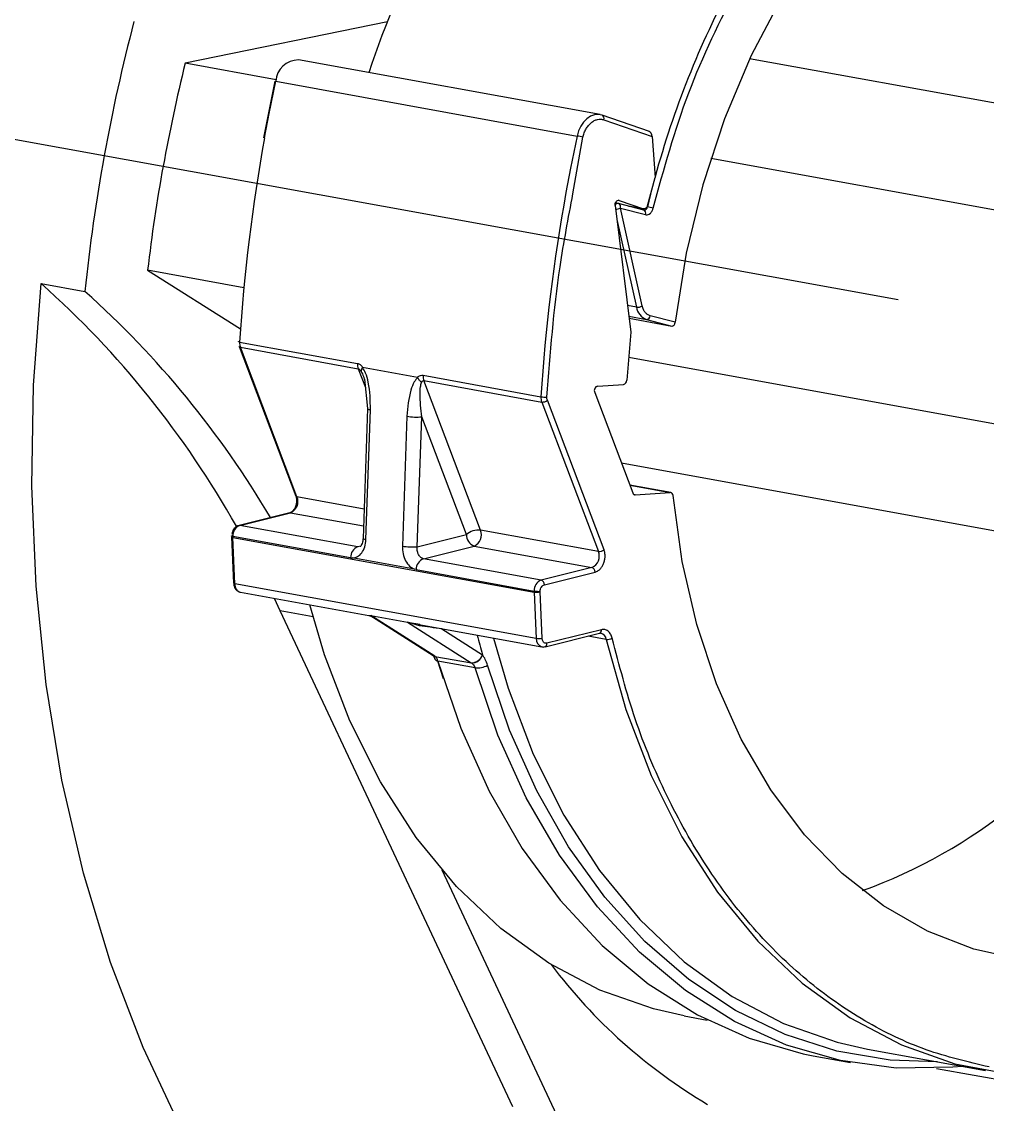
# Model space of a CAD drawing. Header units: inches. Extents: x 0 to 34.2, y 0 to 22.
# Drawn here: x 7.1683 to 7.2592, y 11.1368 to 11.2388 of the extents above; entities that cross this region are included whole.
import ezdxf

# ---------------------------------------------------------------- set-up
doc = ezdxf.new("R2010")
doc.units = ezdxf.units.IN
doc.header["$MEASUREMENT"] = 0
doc.linetypes.add('CENTERX2', pattern=[4, 2.5, -0.5, 0.5, -0.5])

msp = doc.modelspace()

# ---------------------------------------------------------------- linework, layer by layer
at = {"color": 7, "linetype": 'CENTERX2'}
msp.add_line((6.781489832225644, 11.29783673778789), (7.250827292707886, 11.21262137986748), dxfattribs=at)
at = {"color": 7, "linetype": 'Continuous', "lineweight": 25}
for p, q in [((7.202707217046227, 11.23879250238409), (7.183664097639363, 11.23489281947124)), ((7.192232178084698, 11.23333715408475), (7.183664097639363, 11.23489281947124)), ((7.222738336710366, 11.23004957194116), (7.194351189192138, 11.23520369054407)), ((7.278381017380039, 11.22777246087997), (7.236830705176026, 11.23531655233723)), ((7.192097624543213, 11.23320255073362), (7.191026543466214, 11.2278790669501)), ((7.192197284803384, 11.23319061550309), (7.220584432321596, 11.22803649690018)), ((7.222925445315456, 11.23000045199673), (7.222954445972046, 11.22999285289051)), ((7.227386272512857, 11.22845799956978), (7.222954445972046, 11.22999285289051)), ((7.22309919589184, 11.22956825096007), (7.227660882642367, 11.22798842377298)), ((7.220189688136302, 11.22258323809813), (7.221132744976929, 11.22791852867896)), ((7.227660882642367, 11.22798842377298), (7.227929368991417, 11.22414042583343)), ((7.302543900156983, 11.21330838231455), (7.233160502393698, 11.22590599399478)), ((7.227199196009504, 11.22146698137057), (7.227929368991417, 11.22414042583343)), ((7.227495607973963, 11.22255225971513), (7.2272026660375, 11.22136921623078)), ((7.224163572336339, 11.2214803282822), (7.22563767853455, 11.20955226842821)), ((7.224468134083908, 11.22168813333807), (7.224195250666077, 11.22173767947509)), ((7.226860663967873, 11.2210602189914), (7.224482920561685, 11.2216848543696)), ((7.224546740137324, 11.22197351698062), (7.224486013385914, 11.22198454284644)), ((7.224546740137324, 11.22197351698062), (7.226831805424689, 11.22118214123244)), ((7.226719188502823, 11.21201774240015), (7.224656691313933, 11.22125142933434)), ((7.224656691313933, 11.22125142933434), (7.227034434720136, 11.22062679395614)), ((7.226831805424689, 11.22118214123244), (7.225422548187624, 11.2214380133287)), ((7.225452419190673, 11.22143016618873), (7.226861742801488, 11.22117428204125)), ((7.227034434720136, 11.22062679395614), (7.227064696166626, 11.22062008150819)), ((7.227165292987966, 11.22137600187672), (7.2272026660375, 11.22136921623078)), ((7.224325633844291, 11.22016897135956), (7.226170049828806, 11.21191162203172)), ((7.189193168981143, 11.21373505341753), (7.180121634795186, 11.21538212849168)), ((7.180121634795186, 11.21538212849168), (7.188874680293208, 11.20987968974127)), ((7.17009913864641, 11.21414026652326), (7.174217196797072, 11.21339257040099)), ((7.226170049828806, 11.21191162203172), (7.225327189969405, 11.2120646560651)), ((7.225451488188144, 11.21105886924046), (7.227113157247545, 11.21075716793691)), ((7.225475871587007, 11.21086156551672), (7.229490366564329, 11.21013267286449)), ((7.227113157247545, 11.21075716793691), (7.229490366564329, 11.21013267286449)), ((7.229811524121316, 11.21048002386377), (7.227473674437636, 11.21109417912438)), ((7.22563767853455, 11.20955226842821), (7.225259263832696, 11.20501421958985)), ((7.188746425755135, 11.20819797659312), (7.194081758367265, 11.19410844364595)), ((7.188774241418462, 11.20815088551502), (7.188751487903429, 11.20820076993933)), ((7.188790624981475, 11.20862455961371), (7.199895655127495, 11.20660827240403)), ((7.188859895064737, 11.20812472462001), (7.199964925210944, 11.20610843741024)), ((7.194195227676866, 11.19403519167284), (7.188859895064737, 11.20812472462001)), ((7.200377694684324, 11.20623829948659), (7.205556295981864, 11.20529804561754)), ((7.200378389283052, 11.20625270010144), (7.205556991468189, 11.20531244607124)), ((7.29900143731279, 11.19379769133498), (7.225437719232841, 11.20715430378123)), ((7.199964925210944, 11.20610843741024), (7.200632506971498, 11.2043454891752)), ((7.200235475684758, 11.2058556165598), (7.200236104266691, 11.20584718681342)), ((7.205556295981864, 11.20529804561754), (7.205556990580607, 11.20531244623239)), ((7.206072742353496, 11.20548672822057), (7.217177772499704, 11.20347044101089)), ((7.200552312280158, 11.20511050985522), (7.200841105029863, 11.20235555909581)), ((7.205923944795857, 11.20481447390056), (7.205912673624476, 11.20482483630732)), ((7.206142011930658, 11.20498689456358), (7.217247042329915, 11.20297060668545)), ((7.211477345049059, 11.1908973602797), (7.206142011930658, 11.20498689456358)), ((7.222517180472284, 11.20447789032374), (7.224952076067163, 11.20461838326494)), ((7.22311433534983, 11.18904492569922), (7.217779002737701, 11.20313445864639)), ((7.222236892491607, 11.20387108722988), (7.225823792398844, 11.19439881097353)), ((7.200841054081242, 11.20235467187739), (7.200413571979843, 11.19012052102152)), ((7.20068974931495, 11.19001327030228), (7.201117231416349, 11.20224742115815)), ((7.217247042329915, 11.20297060668545), (7.222582375195079, 11.18888107306993)), ((7.204548946541789, 11.20162434105627), (7.20412146444039, 11.1893901902004)), ((7.205522509291019, 11.18933820189097), (7.205949991392419, 11.20157235274693)), ((7.210147444662103, 11.19048772870648), (7.205949991392419, 11.20157235274693)), ((7.271296091691841, 11.18875107892094), (7.224763113472652, 11.19719984921502)), ((7.229404625482314, 11.19444629663308), (7.225540110208787, 11.19514795818783)), ((7.225542725999647, 11.19514105041426), (7.22935415075817, 11.19444902825038)), ((7.200510293221429, 11.19288859542601), (7.194195227676866, 11.19403519167284)), ((7.226060840811166, 11.19421956457412), (7.225962152771777, 11.19423748288934)), ((7.226060840811166, 11.19421956457412), (7.22935415075817, 11.19444902825038)), ((7.193515727481047, 11.19253137138444), (7.188736528338135, 11.19134350233746)), ((7.188815128186295, 11.19134560651631), (7.19359432732902, 11.1925334755632)), ((7.19359432732902, 11.1925334755632), (7.200454363298315, 11.19128793164297)), ((7.199920158332315, 11.18932931930654), (7.188815128186295, 11.19134560651631)), ((7.222582375195079, 11.18888107306993), (7.211477345049059, 11.1908973602797)), ((7.188033479696885, 11.19026713002597), (7.188226052470537, 11.18589954594628)), ((7.199248355885789, 11.18829571342625), (7.188143325739597, 11.19031200063603)), ((7.18814398807422, 11.19021358866799), (7.216531135592448, 11.18505947006508)), ((7.188336560847856, 11.1858460045883), (7.18814398807422, 11.19021358866799)), ((7.205522509291019, 11.18933820189097), (7.210147444662103, 11.19048772870648)), ((7.200206637243593, 11.18940052358596), (7.199920158332315, 11.18932931930654)), ((7.206097245558316, 11.18820777512317), (7.210876444701213, 11.18939564417006)), ((7.210876444701213, 11.18939564417006), (7.22198147484742, 11.18737935696038)), ((7.199248355885789, 11.18829571342625), (7.199405738006195, 11.18827366380301)), ((7.205268483174698, 11.18720919320362), (7.199405738006195, 11.18827366380301)), ((7.217202275704524, 11.1861914879134), (7.206097245558316, 11.18820777512317)), ((7.20542544311179, 11.18717416924279), (7.205268483174698, 11.18720919320362)), ((7.20542544311179, 11.18717416924279), (7.216530473257998, 11.18515788203311)), ((7.22198147484742, 11.18737935696038), (7.217202275704524, 11.1861914879134)), ((7.217493875720098, 11.18575465409888), (7.222273074862994, 11.18694252314578)), ((7.216723708365897, 11.18069188598547), (7.188336560847856, 11.1858460045883)), ((7.188873688288298, 11.18504799688714), (7.200967167889839, 11.18285224163744)), ((7.216531135592448, 11.18505947006508), (7.216723708365897, 11.18069188598547)), ((7.217091373035617, 11.18508063439607), (7.217090901622993, 11.18513708776877)), ((7.217283945809081, 11.18071305031646), (7.217091373035617, 11.18508063439607)), ((7.192623660849723, 11.18328649027158), (7.192061035451752, 11.18446928550733)), ((7.214521232490082, 11.13655781936589), (7.192623660849723, 11.18328649027158)), ((7.195710309977885, 11.18272606215239), (7.192623660849723, 11.18328649027158)), ((7.201164314608551, 11.18285678360554), (7.204596029733991, 11.18223370350366)), ((7.207180497198175, 11.17900732264607), (7.201164314608551, 11.18285678360554)), ((7.201164314608551, 11.18285678360554), (7.201331502607379, 11.18275805871888)), ((7.201307679827306, 11.18272224661634), (7.207010335403042, 11.17907339625694)), ((7.204596029733991, 11.18223370350366), (7.205770816458148, 11.18202803660682)), ((7.205731404045531, 11.18187729199785), (7.204596029733991, 11.18223370350366)), ((7.204596029733991, 11.18223370350366), (7.210612212317738, 11.17838424254795)), ((7.20566450165087, 11.18199936921312), (7.217260835806339, 11.17989387828431)), ((7.20785168860665, 11.18160225213866), (7.207848454127842, 11.18160144820955)), ((7.207848454127842, 11.18160144820955), (7.21166276836522, 11.17916085510043)), ((7.21755921581073, 11.17990404849604), (7.222682893358559, 11.18117753758566)), ((7.222861767914766, 11.18151257440505), (7.217738090366938, 11.18023908531553)), ((7.22333157531009, 11.18060614777851), (7.221628264486236, 11.1809154097781)), ((7.217738090366938, 11.18023908531553), (7.217606222273443, 11.18023424569571)), ((7.20718981099611, 11.17900135586457), (7.207180497198175, 11.17900732264607)), ((7.20718981099611, 11.17900135586457), (7.210621558144502, 11.17837826994845)), ((7.207291888567412, 11.17891132232087), (7.20718981099611, 11.17900135586457)), ((7.207445270348534, 11.17856745656985), (7.207955329786436, 11.17692950042079)), ((7.210962712298441, 11.1779287081928), (7.207458105701201, 11.17856502285054)), ((7.210612212317738, 11.17838424254795), (7.210621558144502, 11.17837826994845)), ((7.210621558144502, 11.17837826994845), (7.210740831283842, 11.17828511429151)), ((7.207827114400652, 11.15888293851245), (7.218639290640557, 11.13581012324362)), ((7.230661243369143, 11.14512756484247), (7.232832742076721, 11.14473329620808)), ((7.247943360741148, 11.14198973344933), (7.259048390887355, 11.13997344623956)), ((7.242829355443617, 11.14136419857686), (7.24633396204067, 11.14072788391912)), ((7.254444143365905, 11.14018195356431), (7.281030123805994, 11.13535486425308))]:
    msp.add_line(p, q, dxfattribs=at)
at = {"color": 7, "linetype": 'Continuous', "lineweight": 25, "flags": 128}
for points in [[(7.239915061531068, 11.24122959697265), (7.236969387714665, 11.23561237965852), (7.234458152478319, 11.22965383805733), (7.232412298626103, 11.22342739180915), (7.230857034650966, 11.21700976160688), (7.229811524121316, 11.21048002386377)], [(7.191139786403422, 11.2278603871126), (7.191571371258981, 11.23014675979872), (7.192197284803384, 11.23319061550309)], [(7.222925445315456, 11.23000045199673), (7.222572583400863, 11.23006839433713), (7.222208192002189, 11.2300340624583), (7.221847435082399, 11.22989888506391), (7.221505325356819, 11.22966848749248), (7.221196099547696, 11.22935245762161), (7.220932625929985, 11.22896394687369), (7.22072586882402, 11.22851912292583), (7.220584432321596, 11.22803649690018)], [(7.220584432321596, 11.22803649690018), (7.219958518777381, 11.22499264119581), (7.219526505951392, 11.22270391144729)], [(7.224163572336339, 11.2214803282822), (7.224161119177933, 11.22158181293735), (7.22417807700786, 11.22168393473958), (7.224213290178352, 11.22177973425704), (7.224264358970013, 11.22186268291068), (7.224327803128992, 11.22192712788701), (7.224399299040841, 11.2219686773674), (7.224473974377132, 11.2219844998233), (7.224546740137324, 11.22197351698062)], [(7.227199196009504, 11.22146698137057), (7.22717400218602, 11.22139504309239), (7.227139676787863, 11.22132951453116), (7.227097518206674, 11.22127287436905), (7.227049121132658, 11.22122726507565), (7.226996316232084, 11.22119441186715), (7.226941100902168, 11.2211755574483), (7.226885563716952, 11.22117141500608), (7.226831805424689, 11.22118214123244)], [(7.225977036596148, 11.09489873841745), (7.219554583649306, 11.09750122808064), (7.213367298717468, 11.10082991108447), (7.207454564442799, 11.10486360005269), (7.201854015927553, 11.109576620181), (7.1966013011827, 11.11493897265905), (7.191729854224682, 11.12091652561586), (7.18727068226543, 11.12747123137241), (7.183252168347862, 11.13456136861837), (7.179699890685919, 11.14214180797268), (7.176636459856689, 11.15016429923545), (7.174081374881369, 11.15857777850577), (7.17205089911268, 11.16732869320762), (7.170557956717658, 11.17636134295703), (7.169612050412768, 11.18561823410053), (7.169219200979634, 11.19504044566726), (7.169381908941391, 11.20456800440657), (7.17009913864641, 11.21414026652326)], [(7.188790624981475, 11.20862455961371), (7.18874254414053, 11.20863454865697), (7.188707268442949, 11.2086446828096), (7.188686153513985, 11.20865457262187), (7.188680010788411, 11.20866383803383), (7.188680068720865, 11.20866413378219)], [(7.30171103602773, 11.17236504818006), (7.298174572004769, 11.16749804570742), (7.294312187289687, 11.16313848048708), (7.290171589964044, 11.15934020176217), (7.285803924584966, 11.15615012577878), (7.281263140448655, 11.1536076562777), (7.276605325209882, 11.15174419777992), (7.271888012088692, 11.15058276767952), (7.267169469221728, 11.15013771193274), (7.262507979935285, 11.15041452785719), (7.257961122831137, 11.15140979622936), (7.253585060577215, 11.15311122351863), (7.24943384618791, 11.15549779373669), (7.245558755361824, 11.15854002802636), (7.242007653126428, 11.1622003487841), (7.238824402609703, 11.16643354381717), (7.236048323244173, 11.17118732480389), (7.23371370509451, 11.17640297315749), (7.231849385307318, 11.18201606531684), (7.230478391914965, 11.18795726850475), (7.229617659394195, 11.1941531971242)], [(7.19359432732902, 11.1925334755632), (7.193541095633475, 11.19253576426053), (7.193515727481047, 11.19253137138444)], [(7.188815128186295, 11.19134560651631), (7.188761896490563, 11.19134789521364), (7.188736805943541, 11.19134357109959)], [(7.230661243369143, 11.14512756484247), (7.227784503668278, 11.14577516229632), (7.222733358803473, 11.1475513924315), (7.217917053355877, 11.15009031521477), (7.213391049279133, 11.15336269379224), (7.20920746557478, 11.15733084523196), (7.205414478117704, 11.1619490744603), (7.202055764888012, 11.16716420046109), (7.199170003000758, 11.17291616867982), (7.196790423320154, 11.17913874257878), (7.19540845526328, 11.18386151050244)], [(7.212690572635113, 11.18072367910929), (7.214072540692347, 11.17600091118564), (7.216452120372764, 11.16977833728668), (7.219337882260032, 11.16402636906795), (7.222696595489537, 11.15881124306707), (7.226489582946988, 11.15419301383882), (7.230673166651155, 11.15022486239901), (7.235199170727694, 11.14695248382163), (7.240015476175494, 11.14441356103836), (7.245066621040471, 11.14263733090318), (7.247943360741148, 11.14198973344933)], [(7.22333157531009, 11.18060614777851), (7.225177570838366, 11.17398462397587), (7.227557150518783, 11.1677620500769), (7.230442912406052, 11.16201008185817), (7.233801625635744, 11.15679495585739), (7.23759461309318, 11.15217672662904), (7.241778196797362, 11.14820857518932), (7.246304200873902, 11.14493619661186), (7.251120506321701, 11.14239727382859), (7.256171651186491, 11.14062104369349), (7.261399469231304, 11.13962796030665), (7.266743759746799, 11.13942945947622), (7.272142980790232, 11.14002782702988)], [(7.207180497198175, 11.17900732264607), (7.207053596567516, 11.17904895088005), (7.207010335402479, 11.17907339625722)], [(7.20718981099611, 11.17900135586457), (7.207062821913117, 11.17904308167428), (7.20705722461448, 11.17904589778649)], [(7.207458105701201, 11.17856502285054), (7.209621425519808, 11.17222657122703), (7.212284247047797, 11.1663153419352), (7.215417621821169, 11.16089559801636), (7.218987485826974, 11.15602625940261), (7.222955029824356, 11.15176026237737), (7.227277121254674, 11.14814398408656), (7.231906773150368, 11.14521673835651), (7.236793654946144, 11.14301034829946), (7.241884639640421, 11.14154880035361), (7.242829355443617, 11.14136419857686)], [(7.256876892179777, 11.14036771487395), (7.255960523629796, 11.14027920195957), (7.250628987954785, 11.14021166886018), (7.245389246237287, 11.14091248569588), (7.240298261543197, 11.14237403364173), (7.235411379747609, 11.14458042369878), (7.230781727851743, 11.14750766942882), (7.226459636421237, 11.15112394771963), (7.222492092423839, 11.15538994474487), (7.218922228418394, 11.16025928335862), (7.21578885364485, 11.16567902727737), (7.213126032116674, 11.17159025656929), (7.210962712298441, 11.1779287081928)], [(7.254517363536843, 11.14079612320432), (7.25008044054937, 11.1409504021278), (7.245055574389896, 11.14180169197261), (7.240182476867365, 11.14336572454331), (7.235511510509546, 11.14562633586333), (7.231090948857529, 11.14856016294854), (7.226966477567893, 11.15213688525901), (7.223180722259723, 11.15631953805576), (7.219772807988043, 11.16106489442485), (7.216777954892735, 11.1663239120186), (7.214227114205959, 11.1720422398994), (7.212146648376774, 11.17816078024584)]]:
    msp.add_lwpolyline(points, dxfattribs=at)
at = {"color": 7, "linetype": 'Continuous', "lineweight": 25}
for centre, radius, start, end in [((7.282341414724738, 11.20698409344775), 0.08575292341227357, 151.7184942721604, 161.6334891697619), ((7.311957735140805, 11.20128000408695), 0.08709600389737067, 151.7830066859113, 164.7552436426624), ((7.343241315377631, 11.19584220777584), 0.1699328334674622, 165.3463455234146, 174.0720228018618), ((7.337908087054581, 11.19681053653435), 0.1588756386122182, 166.1312423270996, 173.2871259982365), ((7.1943417789363, 11.23305492870513), 0.0021487824444018, 89.74908131338285, 176.3795978015902), ((7.222792746688897, 11.2297007542949), 0.0003338686084888926, 336.6171793786944, 61.03206213520406), ((7.355023057609949, 11.19808490342655), 0.1665662210957062, 169.702421294822, 176.3721244639829), ((7.218709558192997, 11.21798888547931), 0.01022103949030905, 76.28583614681496, 79.43022373162479), ((7.383246204916458, 11.19295080981668), 0.1664012827050482, 169.6999357171131, 176.3754325723482), ((7.224435186297048, 11.22139295979963), 0.0002990609751513848, 86.58448444944236, 156.6120957568849), ((7.224382154103703, 11.22130127574252), 0.0003965935478553202, 75.28092691654064, 79.70918416258688), ((7.224335350584888, 11.22137414293709), 0.0003439745519015451, 339.0991425033159, 64.5949831813209), ((7.224196616778065, 11.22212337118077), 0.0009858758350058535, 270.5415655929074, 297.8180831788991), ((7.226713093991092, 11.2207495075589), 0.0003439745519002267, 339.0991425028841, 64.5949831813209), ((7.226862704903841, 11.22140164150458), 0.0003415039835056739, 269.7153368451712, 354.5516472238251), ((7.226101413761687, 11.21558352567194), 0.005889564654428879, 73.76492577854323, 79.22319466019384), ((7.11047998997526, 11.14740660162235), 0.08948645103797329, 29.34441016730851, 48.22273614129261), ((7.114986766443164, 11.1470310425489), 0.08894996491714137, 30.42552863044486, 48.24975866259896), ((7.226276009252005, 11.2128371841287), 0.0009316075325418022, 263.4691446122339, 298.405883991825), ((7.227593992579259, 11.21211242953249), 0.001438032200181642, 188.0270426781713, 250.465746119923), ((7.227105448015262, 11.21112675181972), 0.0003696642783554975, 271.1949720884407, 354.9448687345496), ((7.188864846656447, 11.20825675154933), 0.0001321197499937015, 206.0329463747597, 267.8521624643118), ((7.189993489653125, 11.20853654227357), 0.001206080623669135, 175.8149487511308, 199.9653125536716), ((7.201098519799317, 11.20652025506389), 0.001206080623651415, 175.8149487509222, 199.9653125539065), ((7.200921618430326, 11.20621928094859), 0.0005442561403473629, 176.4796323782672, 177.9974431788943), ((7.222645498347149, 11.2040504837497), 0.0004462531305147187, 106.7110381860346, 203.7036550182215), ((7.224860256039265, 11.20500675426393), 0.000399077624488204, 283.3018183416645, 1.071863197859607), ((7.218380637504642, 11.20338242369357), 0.001206080954291331, 175.8149509886649, 199.9652742206525), ((7.217641942979598, 11.20631169353681), 0.002878918225783681, 260.7216526736146, 271.9009291446212), ((7.217311967113348, 11.20370527751446), 0.0007375340361362978, 264.9497418001421, 309.2895274105574), ((7.201103407219411, 11.20262126709115), 0.0003741014434950314, 225.4688730554434, 272.11773710996), ((7.205464235421143, 11.20738613723522), 0.005834042247023371, 260.9737127660838, 274.7761096709064), ((7.193117793485166, 11.19359523789857), 0.001163797130649348, 294.1712125893346, 22.21189810887139), ((7.194200333624841, 11.19416761044414), 0.0001325171751146593, 206.5183237107451, 267.7918205742819), ((7.226059617952294, 11.19446431556564), 0.0002447540463803671, 195.5235457249515, 270.2862667112949), ((7.229335866193925, 11.1941674670437), 0.0002821542811548727, 357.1010359805596, 86.28443349887779), ((7.18921802428921, 11.19034861488846), 0.001075322079963157, 112.0042159313498, 181.9512737171204), ((7.211315034082511, 11.18906068760926), 0.001843830618102815, 84.94976048456105, 129.2896555647143), ((7.210399910857, 11.19045740650543), 0.001163797130648533, 294.1712125890901, 22.21189810887139), ((7.188134398180392, 11.19033280297629), 0.0001195994037606039, 212.4518238309958, 274.5991110322427), ((7.189469891739529, 11.19027172050923), 0.001327177396164599, 178.2607933730879, 182.5104218186245), ((7.200675760707236, 11.19038646110693), 0.0003734528856796028, 225.4069714777256, 272.1466582705195), ((7.211269090268946, 11.19044710442052), 0.001122381040510195, 177.9257412904821, 249.5229185590554), ((7.200323054435246, 11.18833232767868), 0.001075322079966122, 112.0042159313498, 181.9512737171204), ((7.205036753319743, 11.19515198637935), 0.005834042247046176, 260.9737127660838, 274.7761096709064), ((7.221504941003207, 11.18844111929566), 0.001163797130648622, 294.1712125893346, 22.21189810887139), ((7.222647299581633, 11.18961574213814), 0.0007375322472421681, 264.9497604845611, 309.2896555647143), ((7.206500141661043, 11.18721078349531), 0.001075322079945572, 112.0042159288759, 181.9512737175377), ((7.221824416620252, 11.18695877286014), 0.0004489524161978206, 357.9257412898561, 69.5229185594926), ((7.188328234275319, 11.18596963300335), 0.0001239085017798976, 214.4464386500894, 273.8531436023981), ((7.18908372721434, 11.18576914125594), 0.0007511095466376059, 174.1264660988743, 253.7613871021652), ((7.217605171807251, 11.18519449628554), 0.001075322079965994, 112.0042159313498, 181.9512737171204), ((7.217045217477355, 11.18577090381325), 0.0004489524162004356, 357.9257412902734, 69.5229185594926), ((7.217857039257741, 11.18511760190632), 0.001327177396042249, 178.2607933730879, 182.5104218190416), ((7.216753913274176, 11.18658791724223), 0.001544597251361573, 261.7072915011001, 282.6196255546217), ((7.207189507134719, 11.18184124408611), 0.001458548617872479, 174.30438953691, 178.5837952181986), ((7.287072441562332, 11.19994415753917), 0.07822125332642851, 194.0172492861321, 195.4084867965776), ((7.217511603984594, 11.18064252593406), 0.0007894402576252838, 176.4152213386985, 251.5262122918502), ((7.216946486047812, 11.18222033316262), 0.001544597251326579, 261.7072915008936, 282.6196255548402), ((7.22255488751096, 11.18146114784076), 0.0003111595632316101, 294.2917611280279, 9.513148075536307), ((7.222634703474373, 11.18050555017063), 0.0007040953301724278, 8.214243423426485, 74.22212970976545), ((7.223434717342923, 11.18151807804719), 0.0009177445689443069, 263.5470990188736, 299.0223942701126), ((7.21743133863876, 11.18018763768328), 0.0003110361419448069, 294.2199322197578, 9.520893126387834), ((7.207470918859825, 11.1788994458009), 0.0003346683235160889, 208.745689830927, 267.8058294485933), ((7.210610806446582, 11.17948501599907), 0.001100774348907596, 270.0731762283178, 342.873376518739), ((7.210617685106955, 11.17947885651983), 0.001100593386122481, 270.2016268385992, 342.7641458271955), ((7.211175942523292, 11.17997690863486), 0.002059269817156392, 264.0565681369116, 298.1241413020477), ((7.230763654087792, 11.20316821024663), 0.04915943293529494, 289.8624447499329, 328.3363424343605), ((7.258942408900546, 11.18076361249275), 0.0511320854550403, 217.0479213677812, 239.3182970161605)]:
    msp.add_arc(centre, radius, start, end, dxfattribs=at)
msp.add_ellipse((7.227386345432325, 11.22803827018116), major_axis=(9.792521417459118e-05, -0.000426383541223722), ratio=0.6055770761828242, start_param=1.316552279461902, end_param=2.887348606253729, dxfattribs=at)
for points in [[(7.227748011814755, 11.22123823049795), (7.228757789643456, 11.2249184683071), (7.230777345300516, 11.23227894392522), (7.234064990743061, 11.23889393632443), (7.235708813464341, 11.24220143252407)], [(7.206072742353496, 11.20548672822057), (7.206071580061812, 11.20539809625253), (7.206069255478647, 11.20522083231635), (7.206117758430154, 11.20506487737895), (7.206142009906087, 11.2049868999103)], [(7.217779002737701, 11.20313445864639), (7.217764480764171, 11.20318125797973), (7.217735436816922, 11.20327485664643), (7.2177367727308, 11.20338119197727), (7.217737440687637, 11.20343435964264)]]:
    msp.add_open_spline(points, degree=3, dxfattribs=at)
for points, knots in [([(7.221132744976929, 11.22791852867896), (7.22116829469545, 11.22805581462311), (7.221239353293705, 11.22833022880063), (7.221418105836164, 11.22870504778521), (7.22163941696098, 11.22903472507817), (7.221901606307711, 11.22930083760858), (7.222190804502704, 11.2294973860188), (7.22249564255121, 11.22960922945594), (7.222805276909624, 11.2296442086867), (7.223001103917981, 11.22959360095029), (7.22309919589184, 11.22956825096007)], [0, 0, 0, 0, 0.1250685695072619, 0.2499934632598036, 0.3748423446966783, 0.4999968096575633, 0.6248455387459869, 0.7499998807618996, 0.8747720992545934, 1, 1, 1, 1]), ([(7.217737440687637, 11.20343435964264), (7.218052761287568, 11.2075394231776), (7.21854547864107, 11.21395396140292), (7.219754422823134, 11.22029884256644), (7.220189688136302, 11.22258323809813)], [0, 0, 0, 0, 0.6399624401420766, 1, 1, 1, 1]), ([(7.227064696166626, 11.22062008150819), (7.227135835269201, 11.22061762207655), (7.227277777373411, 11.22061271483304), (7.227486763693998, 11.22074742181197), (7.227658788174539, 11.22096062123165), (7.227718984440786, 11.22114791510612), (7.227748011814755, 11.22123823049795)], [0, 0, 0, 0, 0.2506740579116009, 0.5001637904813137, 0.7589728800967538, 1, 1, 1, 1]), ([(7.227473674437636, 11.21109417912438), (7.227386221615901, 11.21112669728921), (7.227211782993823, 11.21119155996324), (7.226993660923381, 11.21140016310136), (7.226817294736811, 11.2116730127379), (7.226752078399373, 11.21190217254828), (7.226719188502823, 11.21201774240015)], [0, 0, 0, 0, 0.2506466911606348, 0.4999548608732182, 0.7478172872212555, 1, 1, 1, 1]), ([(7.229490366564329, 11.21013267286449), (7.229521485420316, 11.2101314414049), (7.229583717779959, 11.21012897869765), (7.229673204710115, 11.21018154993727), (7.229746893505392, 11.2102696645836), (7.229793913774892, 11.21037540525306), (7.229806420739012, 11.21044970596124), (7.229811524121316, 11.21048002386377)], [0, 0, 0, 0, 0.2119063178762137, 0.4237761885739383, 0.6366897565834577, 0.8517537069105201, 1, 1, 1, 1]), ([(7.199895655127495, 11.20660827240403), (7.199982164011552, 11.20657932971645), (7.200162314739004, 11.20651905791579), (7.200304488013441, 11.20634379912822), (7.200378389283052, 11.20625270010144)], [0, 0, 0, 0, 0.4802028016323328, 1, 1, 1, 1]), ([(7.200363894479866, 11.2062339894573), (7.200324814224406, 11.2061649117601), (7.200246518760604, 11.20602651782547), (7.200239160937463, 11.2059126490709), (7.200235475684758, 11.2058556165598)], [0, 0, 0, 0, 0.4991381842953163, 1, 1, 1, 1]), ([(7.200359358166591, 11.20624014660844), (7.200361975673276, 11.20624352214695), (7.200367315448205, 11.20625040832475), (7.20037464937322, 11.20625192525593), (7.2003783882782, 11.20625269860193)], [0, 0, 0, 0, 0.4901904362569221, 1, 1, 1, 1]), ([(7.200363894766071, 11.20623398989569), (7.200364719206008, 11.20623485680932), (7.20036643118685, 11.20623665698808), (7.200371078339068, 11.20623874335938), (7.2003749600288, 11.2062384828876), (7.200377695571921, 11.20623829932543)], [0, 0, 0, 0, 0.2152415605916319, 0.4469572135793289, 1, 1, 1, 1]), ([(7.201117231416349, 11.20224742115815), (7.201100981318935, 11.20311381550027), (7.201078928013309, 11.20428961518717), (7.200712076640969, 11.20563903469647), (7.200466358728014, 11.20605890477136), (7.200363894766071, 11.20623398989569)], [0, 0, 0, 0, 0.6201353385882719, 0.8415970666763811, 1, 1, 1, 1]), ([(7.199964925210944, 11.20610843741024), (7.199986236001037, 11.20610180251954), (7.200030806828344, 11.20608792586035), (7.200129863994459, 11.20600717819445), (7.200191931568988, 11.2059137121807), (7.200236107595888, 11.2058471886028)], [0, 0, 0, 0, 0.2089248194169083, 0.4369594963498531, 0.9999999999999999, 0.9999999999999999, 0.9999999999999999, 0.9999999999999999]), ([(7.200236107595888, 11.2058471886028), (7.20031605481545, 11.20569180448556), (7.200439833759535, 11.20545122974018), (7.200518322500852, 11.20519440230617), (7.200546116378944, 11.20510345639086)], [0, 0, 0, 0, 0.6458870693721797, 1, 1, 1, 1]), ([(7.205569622897193, 11.20528881003732), (7.205456292473659, 11.20515290556076), (7.205184515837414, 11.20482699429776), (7.204728582681747, 11.20362696407186), (7.204625156601335, 11.2024739474828), (7.204548946541789, 11.20162434105627)], [0, 0, 0, 0, 0.158402997641845, 0.3798647577683303, 1, 1, 1, 1]), ([(7.205556295957869, 11.20529804492876), (7.205559009345247, 11.20529724028403), (7.205562859947067, 11.20529609840267), (7.205567303370772, 11.20529236048242), (7.205568868864578, 11.20528996421762), (7.205569622897193, 11.20528881003732)], [0, 0, 0, 0, 0.5529249478147845, 0.7846626814639883, 1, 1, 1, 1]), ([(7.205556991468189, 11.20531244607124), (7.205640424186678, 11.20537497871836), (7.205800934321328, 11.20549528072702), (7.205984563234773, 11.20548950279816), (7.206072742353496, 11.20548672822057)], [0, 0, 0, 0, 0.5197971983637767, 1, 1, 1, 1]), ([(7.205912673624476, 11.20482483630732), (7.205842830136058, 11.20489521885412), (7.205703383496756, 11.20503574175515), (7.205614158668263, 11.20520455057471), (7.205569623143834, 11.20528880951272)], [0, 0, 0, 0, 0.5008617547073014, 1, 1, 1, 1]), ([(7.205949991392419, 11.20157235274693), (7.205869326681981, 11.20230139506598), (7.205762459764815, 11.20326725119614), (7.205800178019877, 11.20434712719598), (7.205888022072966, 11.20467882648146), (7.205923946199433, 11.20481447603983)], [0, 0, 0, 0, 0.6453352795018673, 0.8549586482944149, 1, 1, 1, 1]), ([(7.205923946199433, 11.20481447603983), (7.205953492431918, 11.20486761982441), (7.205995003862819, 11.20494228499672), (7.206078309474345, 11.20498992212484), (7.206121406374843, 11.20498787387559), (7.206142011930658, 11.20498689456358)], [0, 0, 0, 0, 0.5630706034570709, 0.7910946490187273, 1, 1, 1, 1]), ([(7.194081869896452, 11.1941076870823), (7.194082082696962, 11.19410727813501), (7.194106619216729, 11.19406012531508), (7.194134832144979, 11.19392826039935), (7.194167888443703, 11.19369291736003), (7.194145515458522, 11.19350749113528), (7.194132011893218, 11.19339557423464)], [0, 0, 0, 0, 0.002426146443147672, 0.2797418099964255, 0.5652768943811557, 1, 1, 1, 1]), ([(7.194132011893218, 11.19339557423464), (7.194101269768615, 11.19327362379852), (7.194058378767438, 11.19310348018172), (7.193947944982876, 11.1928941141881), (7.193842947047288, 11.19274568203632), (7.193708537831568, 11.19262056561976), (7.193593691985334, 11.19255063055467), (7.193536813251769, 11.19254123786268), (7.19351828055389, 11.19253817745839)], [0, 0, 0, 0, 0.2731989072632219, 0.3811634598716775, 0.5525891521229458, 0.7254163591805729, 0.9105328944460924, 1, 1, 1, 1]), ([(7.188739593635831, 11.19133004139492), (7.188692797490962, 11.1913211333371), (7.188549613472857, 11.19129387699975), (7.188371334600853, 11.1911520132058), (7.188209775121961, 11.19095495516471), (7.188104199844594, 11.19074786997519), (7.188068206528033, 11.19059497234816), (7.18805161906737, 11.1905245097292)], [0, 0, 0, 0, 0.131828867614199, 0.4033620072215458, 0.5977635684742085, 0.8146300046257618, 1, 1, 1, 1]), ([(7.188143325739597, 11.19031200063603), (7.188111638927343, 11.19031864749182), (7.18804826539261, 11.19033194118454), (7.188023622345423, 11.19035485612223), (7.188054644497428, 11.19037628087424), (7.188121334681248, 11.19038602642532), (7.188154679684666, 11.19039089918794)], [0, 0, 0, 0, 0.250001459600301, 0.5000022106753632, 0.7500017696478376, 0.9999999999999999, 0.9999999999999999, 0.9999999999999999, 0.9999999999999999]), ([(7.199405738006195, 11.18827366380301), (7.199571063115666, 11.18829753253268), (7.199901713548624, 11.1883452700229), (7.200316409788706, 11.1887329877904), (7.200609919748138, 11.18930548841444), (7.20066311612211, 11.18977713609548), (7.20068974931495, 11.19001327030228)], [0, 0, 0, 0, 0.2495139709198058, 0.4990282653131962, 0.7491844697442146, 1, 1, 1, 1]), ([(7.200413570979008, 11.19012049176166), (7.200401592263136, 11.18999948029973), (7.200377900618268, 11.18976014241169), (7.200284595999968, 11.18951564444709), (7.20019767962992, 11.18937952804104), (7.200165607793974, 11.18935609131252), (7.200149551027176, 11.18934435771282)], [0, 0, 0, 0, 0.2558487753991529, 0.5060207070529876, 0.7526892350759942, 1, 1, 1, 1]), ([(7.20412146444039, 11.1893901902004), (7.204131363998122, 11.18914742291674), (7.204151137090313, 11.18866252651877), (7.20440119028049, 11.18799133373347), (7.20478373363372, 11.18745886498606), (7.205106900064298, 11.18729241709515), (7.205268483174698, 11.18720919320362)], [0, 0, 0, 0, 0.2508155302558637, 0.5009717346868056, 0.750486029080268, 1, 1, 1, 1]), ([(7.206097245558316, 11.18820777512317), (7.206011303585907, 11.1882375354794), (7.205880190375249, 11.18828293792654), (7.205734803586342, 11.18843809103004), (7.205620650626513, 11.18861688590914), (7.205544801417505, 11.18884274979701), (7.205508083409464, 11.18910208999289), (7.205517482514695, 11.18925592742418), (7.205522509291019, 11.18933820189097)], [0, 0, 0, 0, 0.2399625356181096, 0.3660872276526857, 0.4961573939076402, 0.7068942001679547, 0.8432428101657146, 1, 1, 1, 1]), ([(7.222273074862994, 11.18694252314578), (7.222354665355957, 11.18697054663641), (7.22251771367942, 11.18702654805252), (7.222742373818396, 11.18721005777908), (7.222936923013717, 11.18745073090339), (7.223086132891464, 11.18774557244592), (7.223185673563743, 11.1880721766601), (7.223223378986842, 11.18841171793463), (7.223206793082948, 11.18874808712183), (7.223145202874919, 11.18894582450024), (7.22311433534983, 11.18904492569922)], [0, 0, 0, 0, 0.1250956192471396, 0.2499878378573888, 0.3747960114974642, 0.4999938602632022, 0.6248022095122944, 0.7500002047229197, 0.8747061396633422, 1, 1, 1, 1]), ([(7.188241068933545, 11.18590123939477), (7.18823824424014, 11.18585663645875), (7.188232073562374, 11.1857591992146), (7.188280723906477, 11.18558711156124), (7.188366472015769, 11.18538736014777), (7.188531413462607, 11.18519943990156), (7.188711383816352, 11.185077377564), (7.188838157703225, 11.18506480904322), (7.188878718283537, 11.18506078781684)], [0, 0, 0, 0, 0.108780229663851, 0.2376356073409832, 0.4472495253267053, 0.6633650120073372, 0.8922955599503265, 1, 1, 1, 1]), ([(7.217090901622993, 11.18513708776877), (7.217099249510948, 11.18520922207591), (7.217115905363507, 11.18535314571444), (7.217209964398859, 11.18554383443173), (7.217338060560102, 11.18569485095599), (7.217441637242112, 11.18573460454038), (7.217493875720098, 11.18575465409888)], [0, 0, 0, 0, 0.2505440584812236, 0.499889912628477, 0.7477715138923473, 1, 1, 1, 1]), ([(7.216530473257998, 11.18515788203311), (7.216570757986102, 11.18515210889402), (7.216651327328356, 11.18514056263235), (7.216808197506833, 11.18513108456235), (7.216966172301981, 11.18512886560379), (7.217049325256199, 11.1851343470519), (7.217090901622993, 11.18513708776877)], [0, 0, 0, 0, 0.2500014595975469, 0.5000022106724898, 0.750001769644867, 0.9999999999999999, 0.9999999999999999, 0.9999999999999999, 0.9999999999999999]), ([(7.20096469401064, 11.18285298946854), (7.201030528032799, 11.1828383009381), (7.201160693054548, 11.18280925922348), (7.201275318381282, 11.182740861185), (7.201331969252213, 11.1827070570637)], [0, 0, 0, 0, 0.5057735278455138, 1, 1, 1, 1]), ([(7.200967315061821, 11.18285292044146), (7.200990486232219, 11.18284945888132), (7.201051844271764, 11.18284029255357), (7.201121169357915, 11.18285045739916), (7.201164314608551, 11.18285678360554)], [0, 0, 0, 0, 0.3776387035711737, 1, 1, 1, 1]), ([(7.207848454127842, 11.18160144820955), (7.207494246077037, 11.18164506840615), (7.206858585588034, 11.18172334905336), (7.20607732436148, 11.18183004850605), (7.205731404045531, 11.18187729199785)], [0, 0, 0, 0, 0.5572283586260904, 1, 1, 1, 1]), ([(7.217606222273443, 11.18023424569571), (7.217563329009136, 11.18024774147709), (7.21747775859225, 11.18027466504335), (7.217376968605916, 11.1803850302568), (7.217303885067062, 11.18053197226339), (7.217290630524801, 11.18065234317803), (7.217283945809081, 11.18071305031646)], [0, 0, 0, 0, 0.2505917090464262, 0.4999208481853392, 0.7477931078223573, 1, 1, 1, 1]), ([(7.222680340285527, 11.18117073151162), (7.222707513719002, 11.18117959975429), (7.22276104673867, 11.1811970706349), (7.222803392504762, 11.18117945385975), (7.222824243502656, 11.18117077938353)], [0, 0, 0, 0, 0.5076013534390872, 1, 1, 1, 1]), ([(7.223879962434329, 11.18071557452551), (7.223838665936977, 11.18084610577347), (7.223753659249858, 11.1811147975433), (7.223503917238023, 11.18139711474458), (7.223194499467955, 11.18155248432154), (7.22297055889867, 11.18152562348035), (7.222861767914766, 11.18151257440505)], [0, 0, 0, 0, 0.2429014630587489, 0.5000000000012023, 0.7570985369435916, 1, 1, 1, 1]), ([(7.259393777354288, 11.14031381365096), (7.257398917695252, 11.14078152735968), (7.253359263964251, 11.14172866237251), (7.247587132046619, 11.14452493458933), (7.242105625456699, 11.14835413005042), (7.237086997218378, 11.15326171531342), (7.2326553808382, 11.15910505962945), (7.228935943683195, 11.1657431803335), (7.22592418143318, 11.17293977406211), (7.224555730263744, 11.17814508877838), (7.223879962434329, 11.18071557452551)], [0, 0, 0, 0, 0.1213944939929385, 0.2458276793610975, 0.3723724263842569, 0.5000000000000258, 0.6276275736157897, 0.7541723206389521, 0.8786055060071158, 1, 1, 1, 1]), ([(7.217263093919557, 11.1799070941966), (7.217314860048207, 11.17989382626386), (7.217413589476267, 11.17986852138887), (7.217510196697934, 11.17990171839336), (7.217556150513034, 11.17991750943867)], [0, 0, 0, 0, 0.5243231891547531, 1, 1, 1, 1]), ([(7.206999051777147, 11.17908137735972), (7.207020409352918, 11.17906681922293), (7.207068279979736, 11.17903418878084), (7.207137113186957, 11.17884848153931), (7.207175236321667, 11.17874562795401)], [0, 0, 0, 0, 0.4461519944971753, 1, 1, 1, 1]), ([(7.207458105701201, 11.17856502285054), (7.207436740017799, 11.17863246575621), (7.207393805316062, 11.17876799341563), (7.207325967907825, 11.17886339541374), (7.207291888567412, 11.17891132232087)], [0, 0, 0, 0, 0.4976320407757707, 0.9999999999999999, 0.9999999999999999, 0.9999999999999999, 0.9999999999999999]), ([(7.211668854287795, 11.17915274433822), (7.211667838905694, 11.1791540961857), (7.211665808112182, 11.1791567999196), (7.21166378162527, 11.17915950336143), (7.211662768367237, 11.17916085510181)], [0, 0, 0, 0, 0.4999927785427752, 1, 1, 1, 1]), ([(7.212146648376774, 11.17816078024584), (7.212082404783835, 11.17835145829443), (7.211959541486586, 11.17871612242123), (7.211762747365684, 11.17901171378765), (7.211668854287795, 11.17915274433822)], [0, 0, 0, 0, 0.5228867732643578, 1, 1, 1, 1]), ([(7.210740831283842, 11.17828511429151), (7.210788589664451, 11.17823473894329), (7.210883726939906, 11.1781343885273), (7.210936453951851, 11.17799708574537), (7.210962712298441, 11.1779287081928)], [0, 0, 0, 0, 0.50199441309491, 0.9999999999999999, 0.9999999999999999, 0.9999999999999999, 0.9999999999999999])]:
    msp.add_open_spline(points, degree=3, knots=knots, dxfattribs=at)

doc.saveas('drawing.dxf')
